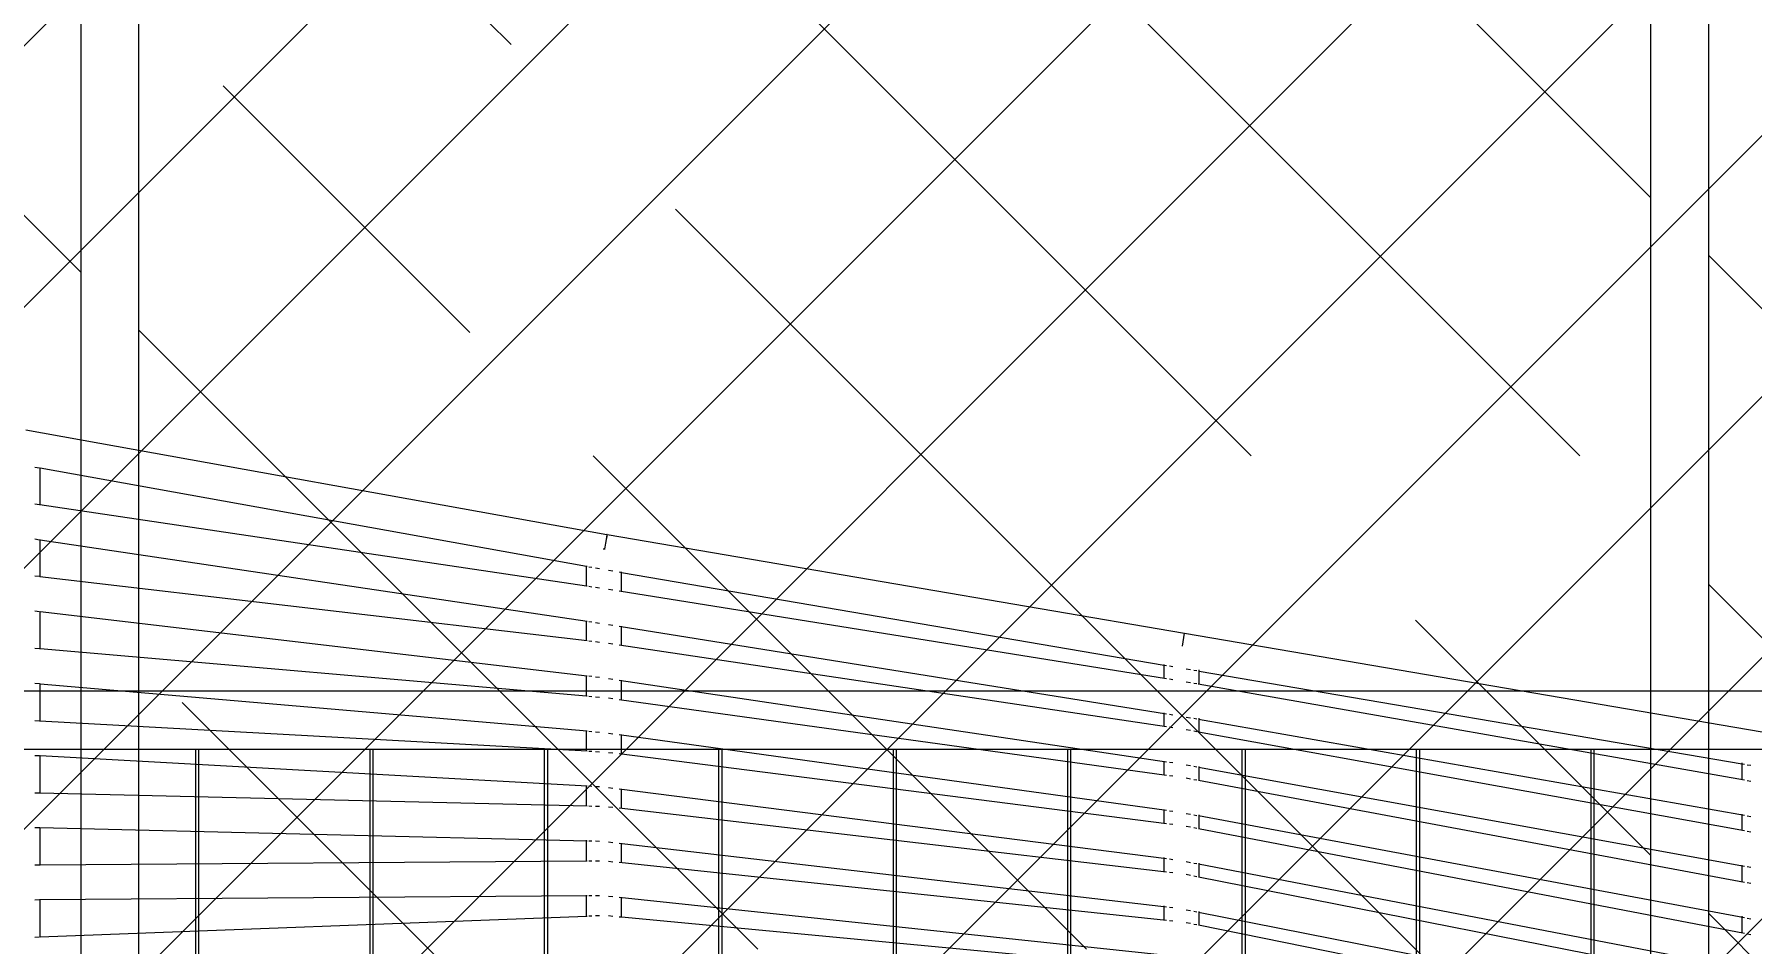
# Model space of a CAD drawing. Header units: millimetres. Extents: x 886808 to 1650903, y -1008069 to 230892.
# Drawn here: x 1021032 to 1022509, y -354177 to -353395 of the extents above; entities that cross this region are included whole.
import ezdxf

# ---------------------------------------------------------------- set-up
doc = ezdxf.new("R2010")
doc.units = ezdxf.units.MM
doc.linetypes.add('ACAD_ISO07W100', pattern=[3, 0, -3])
doc.layers.get('0').update_dxf_attribs({"lineweight": 0})
for name, color, linetype, lineweight in [('0.NETMANHNHAT-0.05', 251, 'Continuous', 0), ('03- Net Cua- 153', 153, 'Continuous', 9), ('A_Dim', 8, 'Continuous', 5)]:
    doc.layers.add(name, color=color, linetype=linetype, lineweight=lineweight)
doc.styles.add('TIÊU ĐỀ', font='arial.ttf', dxfattribs={"height": 230})
doc.dimstyles.new('1-100', dxfattribs={"dimtxt": 230, "dimasz": 150, "dimexe": 150, "dimexo": 300, "dimgap": 90, "dimtad": 1, "dimdec": 0, "dimrnd": 5, "dimzin": 0, "dimtxsty": 'TIÊU ĐỀ', "dimblk": 'ARCHTICK', "dimcen": 100, "dimdle": 120, "dimclrd": 256, "dimclre": 256, "dimclrt": 2, "dimadec": 0, "dimazin": 0, "dimtfac": 1, "dimtdec": 0, "dimtix": 1, "dimtmove": 1, "dimatfit": 3, "dimldrblk": 'OPEN30', "dimfxl": 900, "dimtolj": 1, "dimtzin": 0, "dimlwd": 13, "dimlwe": 13, "dimarcsym": 1})

# ---------------------------------------------------------------- blocks, each defined once
blk = doc.blocks.new('_ArchTick')
at = {"color": 0, "linetype": 'ByBlock', "const_width": 0.15}
blk.add_lwpolyline([(-0.5, -0.5), (0.5, 0.5)], dxfattribs=at)
blk = doc.blocks.new('*D661')
at = {"layer": 'A_Dim', "lineweight": 13, "transparency": 16777216}
for p, q in [((1019721.8, -353211.2), (1019721.8, -353087.5)), ((1025171.8, -353211.2), (1025171.8, -353087.5)), ((1019601.8, -353237.5), (1025291.8, -353237.5))]:
    blk.add_line(p, q, dxfattribs=at)
at = {"layer": 'Defpoints', "color": 0, "transparency": 16777216}
for p in [(1025171.8, -353237.5), (1019721.8, -353511.2), (1025171.8, -353511.2)]:
    blk.add_point(p, dxfattribs=at)
at = {"layer": 'A_Dim', "lineweight": 13, "transparency": 16777216, "xscale": 150, "yscale": 150, "zscale": 150, "rotation": 180}
blk.add_blockref('_ArchTick', (1019721.8, -353237.5), dxfattribs=at)
at = {"layer": 'A_Dim', "lineweight": 13, "transparency": 16777216, "xscale": 150, "yscale": 150, "zscale": 150}
blk.add_blockref('_ArchTick', (1025171.8, -353237.5), dxfattribs=at)
at = {"layer": 'A_Dim', "color": 2, "transparency": 16777216, "insert": (1022446.8, -353030), "char_height": 230, "attachment_point": 5, "style": 'TIÊU ĐỀ'}
blk.add_mtext('\\A1;5450', dxfattribs=at)
blk = doc.blocks.new('_Open30')
at = {"color": 0, "linetype": 'ByBlock', "lineweight": -2}
for p, q in [((-1, 0.2679), (0, 0)), ((0, 0), (-1, -0.2679)), ((0, 0), (-1, 0))]:
    blk.add_line(p, q, dxfattribs=at)
blk = doc.blocks.new('A$C62D649C3')
at = {"transparency": 33554636}
for p, q in [((5802.7, 5924.8), (6302.6, 5834.8)), ((5810.7, 5892.8), (5814.6, 5892.2)), ((5815.1, 5860.5), (5815.1, 5892.2)), ((5815.1, 5892.1), (6285.1, 5807.5)), ((5810.7, 5861.2), (5814.6, 5860.6)), ((5814.8, 5860.5), (6285.1, 5790.6)), ((6302.5, 5834.3), (6302.3, 5832.8)), ((6302.6, 5834.3), (6302.4, 5832.8)), ((6302.6, 5834.8), (6302.5, 5834.3)), ((6302.7, 5834.8), (6302.6, 5834.3)), ((6302.7, 5834.8), (6302.6, 5834.8)), ((6302.7, 5834.8), (6799.3, 5749.9)), ((6302.7, 5834.8), (6302.7, 5834.8)), ((5810.7, 5830.9), (5814.6, 5830.3)), ((5815.1, 5798.5), (5815.1, 5830.4)), ((5815.1, 5830.2), (6285.6, 5760.2)), ((6299.3, 5822.5), (6300.1, 5822.5)), ((6300.1, 5822.5), (6301.1, 5822.5)), ((6300.8, 5823.8), (6300.5, 5822.5)), ((6300.7, 5823.8), (6300.5, 5822.5)), ((6301.3, 5827.4), (6300.7, 5823.8)), ((6301.4, 5827.4), (6300.8, 5823.8)), ((6301.9, 5830.5), (6301.3, 5827.4)), ((6301.9, 5830.4), (6301.4, 5827.4)), ((6302.4, 5832.8), (6301.9, 5830.4)), ((6302.3, 5832.8), (6301.9, 5830.5)), ((6285.1, 5807.5), (6285.1, 5807.7)), ((6285.1, 5790.6), (6285.1, 5807.5)), ((6285.1, 5807.5), (6285.6, 5807.4)), ((6287.1, 5807.1), (6289.5, 5806.7)), ((6292.6, 5806.1), (6296.2, 5805.5)), ((6303.9, 5804.1), (6307.6, 5803.5)), ((5814.6, 5798.6), (5810.7, 5799)), ((6285.6, 5743.2), (5815, 5798.5)), ((6285.1, 5790.6), (6285.6, 5790.5)), ((6287.1, 5790.3), (6289.5, 5789.9)), ((6292.6, 5789.4), (6296.2, 5788.9)), ((6313.1, 5802.6), (6315.1, 5802.2)), ((6315.1, 5802.2), (6315.1, 5802.6)), ((6315.1, 5786), (6315.1, 5802.2)), ((6315.1, 5802.2), (6781.8, 5722.5)), ((6303.9, 5787.7), (6307.6, 5787.2)), ((6313.1, 5786.3), (6783.8, 5711)), ((5814.6, 5768.4), (5810.7, 5768.9)), ((5815.1, 5736.6), (5815.1, 5768.4)), ((6285.6, 5713), (5815.1, 5768.3)), ((6285.1, 5760.3), (6285.1, 5760.5)), ((6285.1, 5743.3), (6285.1, 5760.3)), ((6287.1, 5760), (6289.5, 5759.6)), ((6292.6, 5759.2), (6296.2, 5758.6)), ((6303.9, 5757.4), (6307.6, 5756.8)), ((6313.1, 5756), (6783.8, 5680.6)), ((6315.1, 5755.6), (6315.1, 5755.9)), ((6315.1, 5739.3), (6315.1, 5755.6)), ((6797.4, 5738.6), (6799.3, 5749.9)), ((6799.3, 5749.9), (7295.9, 5665)), ((5810.7, 5736.9), (5814.6, 5736.6)), ((5814.9, 5736.6), (5815.1, 5736.6)), ((5815.1, 5736.6), (6285.1, 5696)), ((6289.5, 5742.7), (6287.1, 5743)), ((6296.2, 5742), (6292.6, 5742.4)), ((6307.6, 5740.4), (6303.9, 5741)), ((6783.8, 5669.4), (6313.1, 5739.6)), ((6781.8, 5711.3), (6781.8, 5722.9)), ((6781.8, 5722.5), (6783.8, 5722.1)), ((6786.2, 5721.7), (6789.3, 5721.2)), ((6800.7, 5719.2), (6804.3, 5718.6)), ((6807.4, 5718.1), (6809.8, 5717.7)), ((6811.3, 5717.4), (6811.8, 5717.3)), ((6811.8, 5706.3), (6811.8, 5718.3)), ((6811.8, 5717.3), (7278.7, 5637.5)), ((5810.7, 5706.8), (5814.6, 5706.5)), ((5815.1, 5674.6), (5815.1, 5706.5)), ((5815.1, 5706.4), (6285.6, 5665.8)), ((6285.1, 5713.1), (6285.1, 5713.4)), ((6285.1, 5696), (6285.1, 5713.1)), ((6289.5, 5712.6), (6287.1, 5712.8)), ((6296.2, 5711.8), (6292.6, 5712.2)), ((6307.6, 5710.1), (6303.9, 5710.7)), ((6783.8, 5639.1), (6313.1, 5709.3)), ((6315.1, 5709), (6315.1, 5709.4)), ((6315.1, 5692.7), (6315.1, 5709)), ((6786.2, 5710.6), (6789.3, 5710.1)), ((6800.7, 5708.2), (6804.3, 5707.6)), ((6807.4, 5707), (6809.8, 5706.6)), ((6811, 5706.4), (7280.7, 5623.7)), ((6285.1, 5696), (6285.6, 5695.9)), ((6287.1, 5695.8), (6289.5, 5695.6)), ((6292.6, 5695.3), (6296.2, 5695)), ((6303.9, 5694.2), (6307.6, 5693.7)), ((6313.1, 5692.9), (6783.8, 5627.9)), ((5810.7, 5674.8), (5814.6, 5674.6)), ((5814.9, 5674.6), (6285.6, 5648.6)), ((6781.8, 5669.7), (6781.8, 5681.5)), ((6786.2, 5680.3), (6789.3, 5679.8)), ((6800.7, 5677.8), (6804.3, 5677.2)), ((6807.4, 5676.7), (6809.8, 5676.2)), ((6811.3, 5676), (7280.7, 5593.3)), ((6811.8, 5664.8), (6811.8, 5676.8)), ((6285.1, 5665.8), (6285.1, 5666.2)), ((6285.1, 5648.6), (6285.1, 5665.8)), ((6287.1, 5665.7), (6289.5, 5665.5)), ((6292.6, 5665.2), (6296.2, 5664.9)), ((6303.9, 5663.9), (6307.6, 5663.4)), ((6313.1, 5662.7), (6783.8, 5597.6)), ((6315.1, 5662.4), (6315.1, 5662.7)), ((6315.1, 5646), (6315.1, 5662.4)), ((6789.3, 5668.6), (6786.2, 5669.1)), ((6804.3, 5666.2), (6800.7, 5666.9)), ((6809.8, 5665.2), (6807.4, 5665.6)), ((7280.7, 5579.8), (6811.3, 5664.9)), ((5810.7, 5644.8), (5814.6, 5644.6)), ((5815.1, 5612.6), (5815.1, 5644.6)), ((5815.1, 5644.6), (6285.6, 5618.6)), ((6287.1, 5648.5), (6289.5, 5648.4)), ((6292.6, 5648.2), (6296.2, 5648)), ((6303.9, 5647.4), (6307.6, 5647)), ((6313.1, 5646.3), (6783.8, 5586.3)), ((6781.8, 5628.1), (6781.8, 5639.9)), ((6789.3, 5638.3), (6786.2, 5638.7)), ((6786.2, 5627.5), (6789.3, 5627.1)), ((6804.3, 5635.7), (6800.7, 5636.4)), ((6809.8, 5634.7), (6807.4, 5635.2)), ((7280.7, 5549.3), (6811.3, 5634.5)), ((6811.8, 5623.4), (6811.8, 5635.2)), ((7278.7, 5637.5), (7278.7, 5638.3)), ((7278.7, 5624), (7278.7, 5637.5)), ((7278.7, 5637.5), (7280.7, 5637.2)), ((7283.1, 5636.8), (7286.2, 5636.3)), ((5810.7, 5612.7), (5814.6, 5612.6)), ((5815, 5612.6), (6285.6, 5601.3)), ((6285.1, 5618.6), (6285.1, 5619)), ((6285.1, 5601.3), (6285.1, 5618.6)), ((6287.1, 5618.5), (6289.5, 5618.4)), ((6292.6, 5618.2), (6296.2, 5618)), ((6303.9, 5617.2), (6307.6, 5616.7)), ((6313.1, 5616), (6783.8, 5556.1)), ((6315.1, 5615.8), (6315.1, 5616.1)), ((6315.1, 5599.3), (6315.1, 5615.8)), ((6800.7, 5625.5), (6804.3, 5624.8)), ((6807.4, 5624.2), (6809.8, 5623.8)), ((6811.3, 5623.5), (7280.7, 5535.9)), ((7283.1, 5623.3), (7286.2, 5622.7)), ((6287.1, 5601.3), (6289.5, 5601.2)), ((6292.6, 5601.2), (6296.2, 5601.1)), ((6303.9, 5600.6), (6307.6, 5600.2)), ((6313.1, 5599.6), (6783.8, 5544.7)), ((6781.8, 5586.5), (6781.8, 5598.4)), ((6786.2, 5597.2), (6789.3, 5596.8)), ((5810.7, 5582.8), (5814.6, 5582.7)), ((5815, 5582.7), (6285.6, 5571.4)), ((5815.1, 5550.7), (5815.1, 5582.7)), ((6786.2, 5586), (6789.3, 5585.6)), ((6800.7, 5594.9), (6804.3, 5594.3)), ((6800.7, 5584), (6804.3, 5583.3)), ((6807.4, 5593.7), (6809.8, 5593.2)), ((6807.4, 5582.8), (6809.8, 5582.3)), ((6811.3, 5593), (7280.7, 5505.4)), ((6811.8, 5581.9), (6811.8, 5593.7)), ((7278.7, 5593.6), (7278.7, 5594.4)), ((7278.7, 5580.2), (7278.7, 5593.6)), ((7283.1, 5592.9), (7286.2, 5592.3)), ((6285.1, 5571.4), (6285.1, 5571.8)), ((6285.1, 5554.1), (6285.1, 5571.4)), ((6287.1, 5571.3), (6289.5, 5571.3)), ((6292.6, 5571.2), (6296.2, 5571.1)), ((6303.9, 5570.5), (6307.6, 5570)), ((6313.1, 5569.4), (6783.8, 5514.6)), ((6315.1, 5569.2), (6315.1, 5569.4)), ((6315.1, 5552.6), (6315.1, 5569.2)), ((6811.3, 5582), (7280.7, 5492)), ((7286.2, 5578.8), (7283.1, 5579.4)), ((5815.1, 5550.7), (6285.1, 5554.1)), ((6285.1, 5554.1), (6285.6, 5554)), ((6287.1, 5554), (6289.5, 5554.1)), ((6292.6, 5554.1), (6296.2, 5554.1)), ((6303.9, 5553.8), (6307.6, 5553.4)), ((6781.8, 5544.9), (6781.8, 5556.9)), ((6786.2, 5555.8), (6789.3, 5555.4)), ((6800.7, 5553.5), (6804.3, 5552.8)), ((5810.7, 5550.6), (5814.6, 5550.6)), ((5815, 5550.6), (5815.1, 5550.7)), ((6313.1, 5552.9), (6783.8, 5503.1)), ((6786.2, 5544.4), (6789.3, 5544.1)), ((6800.7, 5542.6), (6804.3, 5541.9)), ((6807.4, 5552.2), (6809.8, 5551.8)), ((6807.4, 5541.3), (6809.8, 5540.8)), ((6811.3, 5551.5), (7280.7, 5461.4)), ((6811.3, 5540.5), (7280.7, 5448)), ((6811.8, 5540.4), (6811.8, 5552.1)), ((7278.7, 5549.7), (7278.7, 5550.4)), ((7278.7, 5536.3), (7278.7, 5549.7)), ((7286.2, 5548.3), (7283.1, 5548.9)), ((5814.9, 5520.8), (6285.6, 5524.2)), ((6285.1, 5524.2), (6285.1, 5524.6)), ((6285.1, 5506.7), (6285.1, 5524.2)), ((6287.1, 5524.2), (6289.5, 5524.2)), ((6292.6, 5524.2), (6296.2, 5524.2)), ((6303.9, 5523.8), (6307.6, 5523.4)), ((7283.1, 5535.4), (7286.2, 5534.9)), ((5810.7, 5520.7), (5814.6, 5520.8)), ((5815.1, 5488.7), (5815.1, 5520.8)), ((6313.1, 5522.8), (6783.8, 5473.1)), ((6315.1, 5522.6), (6315.1, 5522.7)), ((6315.1, 5506), (6315.1, 5522.6)), ((6781.8, 5503.3), (6781.8, 5515.4)), ((6786.2, 5514.3), (6789.3, 5513.9)), ((6800.7, 5512.1), (6804.3, 5511.4)), ((6807.4, 5510.8), (6809.8, 5510.3)), ((6811.3, 5510), (7280.7, 5417.5)), ((6811.8, 5498.9), (6811.8, 5510.6)), ((5815.1, 5488.7), (6285.1, 5506.7)), ((6285.1, 5506.7), (6285.6, 5506.7)), ((6287.1, 5506.8), (6289.5, 5506.9)), ((6292.6, 5507), (6296.2, 5507.1)), ((6303.9, 5507), (6307.6, 5506.7)), ((6313.1, 5506.1), (6315.1, 5506)), ((6315.1, 5506), (6781.8, 5461.7)), ((6786.2, 5502.9), (6789.3, 5502.5)), ((6800.7, 5501.2), (6804.3, 5500.5)), ((6807.4, 5499.8), (6809.8, 5499.3)), ((6811.3, 5499), (7280.7, 5404.1)), ((7278.7, 5505.7), (7278.7, 5506.5)), ((7278.7, 5492.3), (7278.7, 5505.7)), ((7283.1, 5504.9), (7286.2, 5504.3)), ((5810.7, 5488.5), (5814.6, 5488.7)), ((7283.1, 5491.5), (7286.2, 5490.9))]:
    blk.add_line(p, q, dxfattribs=at)

msp = doc.modelspace()

# ---------------------------------------------------------------- hatches: boundary and pattern name
at = {"layer": 'A_Dim', "transparency": 33554457}
h = msp.add_hatch(dxfattribs=at)
h.set_pattern_fill('ANSI31', color=256, scale=50)
h.paths.add_polyline_path([(1057771.5, -351410.1), (1012052.5, -351410.1), (1012052.5, -360423), (1057771.5, -360423)])
at = {"layer": 'A_Dim', "transparency": 33554534}
h = msp.add_hatch(dxfattribs=at)
h.set_pattern_fill('GOST_WOOD', color=256, scale=100, angle=45)
h.set_pattern_definition([(135, (-719101.95, -236661.1), (424.26407, 424.26407), [1000, -200]), (135, (-718819.1, -236661.1), (424.26407, 424.26407), [600, -150, 300, -150]), (135, (-718465.55, -236731.8), (424.26407, 424.26407), [1000, -200])])
h.paths.add_polyline_path([(1047371.8, -351860.1), (1045951.6, -351860.1), (1046640.2, -352360.1), (1047371.8, -352360.1)])
h.paths.add_polyline_path([(1047371.8, -352410.1), (1045896.7, -352410.1), (1045896.7, -354960.1), (1047371.8, -354960.1)])
h.paths.add_polyline_path([(1044196.9, -352410.1), (1042671.8, -352410.1), (1042671.8, -354960.1), (1044196.9, -354960.1)])
h.paths.add_polyline_path([(1028121.8, -352410.1), (1026796.8, -352410.1), (1026796.8, -354960.1), (1028121.8, -354960.1)])
h.paths.add_polyline_path([(1026746.8, -352410.1), (1025421.8, -352410.1), (1025421.8, -354960.1), (1026746.8, -354960.1)])
h.paths.add_polyline_path([(1021071.8, -352410.1), (1019771.8, -352410.1), (1019771.8, -354960.1), (1021071.8, -354960.1)])
h.paths.add_polyline_path([(1021121.8, -354960.1), (1022421.8, -354960.1), (1022421.8, -352410.1), (1021121.8, -352410.1)])
h.paths.add_polyline_path([(1023771.8, -352410.1), (1022471.8, -352410.1), (1022471.8, -354960.1), (1023771.8, -354960.1)])
h.paths.add_polyline_path([(1025121.8, -352410.1), (1023821.8, -352410.1), (1023821.8, -354960.1), (1025121.8, -354960.1)])
h.paths.add_polyline_path([(1029546.8, -354960.1), (1030871.8, -354960.1), (1030871.8, -352410.1), (1029546.8, -352410.1)])
h.paths.add_polyline_path([(1029496.8, -352410.1), (1028171.8, -352410.1), (1028171.8, -354960.1), (1029496.8, -354960.1)])
h.paths.add_polyline_path([(1031171.8, -352410.1), (1031171.8, -354960.1), (1032216.8, -354960.1), (1032216.8, -352410.1)])
h.paths.add_polyline_path([(1036621.8, -352410.1), (1035576.8, -352410.1), (1035576.8, -354960.1), (1036621.8, -354960.1)])
h.paths.add_polyline_path([(1036921.8, -354960.1), (1037966.8, -354960.1), (1037966.8, -352410.1), (1036921.8, -352410.1)])
h.paths.add_polyline_path([(1041326.8, -354960.1), (1042371.8, -354960.1), (1042371.8, -352410.1), (1041326.8, -352410.1)])
h.paths.add_polyline_path([(1045846.7, -351860.1), (1044246.9, -351860.1), (1044246.9, -352360.1), (1045846.7, -352360.1)])
h.paths.add_polyline_path([(1046257.6, -351860.1), (1045896.7, -351860.1), (1045896.7, -352360.1), (1046640.2, -352360.1)])
h.paths.add_polyline_path([(1044196.9, -351860.1), (1042671.8, -351860.1), (1042671.8, -352360.1), (1044196.9, -352360.1)])
h.paths.add_polyline_path([(1042371.8, -351860.1), (1041326.8, -351860.1), (1041326.8, -352360.1), (1042371.8, -352360.1)])
h.paths.add_polyline_path([(1041276.8, -351860.1), (1038016.8, -351860.1), (1038016.8, -352360.1), (1041276.8, -352360.1)])
h.paths.add_polyline_path([(1037966.8, -351860.1), (1036921.8, -351860.1), (1036921.8, -352360.1), (1037966.8, -352360.1)])
h.paths.add_polyline_path([(1036621.8, -351860.1), (1035576.8, -351860.1), (1035576.8, -352360.1), (1036621.8, -352360.1)])
h.paths.add_polyline_path([(1035526.8, -351860.1), (1032266.8, -351860.1), (1032266.8, -352360.1), (1035526.8, -352360.1)])
h.paths.add_polyline_path([(1032216.8, -351860.1), (1031171.8, -351860.1), (1031171.8, -352360.1), (1032216.8, -352360.1)])
h.paths.add_polyline_path([(1030871.8, -351860.1), (1029546.8, -351860.1), (1029546.8, -352360.1), (1030871.8, -352360.1)])
h.paths.add_polyline_path([(1029496.8, -351860.1), (1028171.8, -351860.1), (1028171.8, -352360.1), (1029496.8, -352360.1)])
h.paths.add_polyline_path([(1028121.8, -351860.1), (1026796.8, -351860.1), (1026796.8, -352360.1), (1028121.8, -352360.1)])
h.paths.add_polyline_path([(1026746.8, -351860.1), (1025421.8, -351860.1), (1025421.8, -352360.1), (1026746.8, -352360.1)])
h.paths.add_polyline_path([(1025121.8, -351860.1), (1023821.8, -351860.1), (1023821.8, -352360.1), (1025121.8, -352360.1)])
h.paths.add_polyline_path([(1023771.8, -351860.1), (1022471.8, -351860.1), (1022471.8, -352360.1), (1023771.8, -352360.1)])
h.paths.add_polyline_path([(1022421.8, -351860.1), (1021121.8, -351860.1), (1021121.8, -352360.1), (1022421.8, -352360.1)])
h.paths.add_polyline_path([(1021071.8, -351860.1), (1019771.8, -351860.1), (1019771.8, -352360.1), (1021071.8, -352360.1)])

# ---------------------------------------------------------------- linework, layer by layer
at = {"layer": '0.NETMANHNHAT-0.05', "transparency": 33554636}
for p, q in [((1046221.8, -353960.1), (1020721.8, -353960.1)), ((1046221.8, -354010.1), (1020721.8, -354010.1)), ((1021170.3, -354010.1), (1021170.3, -354910.1)), ((1021173.3, -354910.1), (1021173.3, -354010.1)), ((1021320.3, -354010.1), (1021320.3, -354910.1)), ((1021323.3, -354910.1), (1021323.3, -354010.1)), ((1021470.3, -354010.1), (1021470.3, -354910.1)), ((1021473.3, -354910.1), (1021473.3, -354010.1)), ((1021620.3, -354010.1), (1021620.3, -354910.1)), ((1021623.3, -354910.1), (1021623.3, -354010.1)), ((1021770.3, -354010.1), (1021770.3, -354910.1)), ((1021773.3, -354910.1), (1021773.3, -354010.1)), ((1021920.3, -354010.1), (1021920.3, -354910.1)), ((1021923.3, -354910.1), (1021923.3, -354010.1)), ((1022070.3, -354010.1), (1022070.3, -354910.1)), ((1022073.3, -354910.1), (1022073.3, -354010.1)), ((1022220.3, -354010.1), (1022220.3, -354910.1)), ((1022223.3, -354910.1), (1022223.3, -354010.1)), ((1022370.3, -354010.1), (1022370.3, -354910.1)), ((1022373.3, -354910.1), (1022373.3, -354010.1))]:
    msp.add_line(p, q, dxfattribs=at)
at = {"layer": '03- Net Cua- 153', "linetype": 'Continuous', "transparency": 33554636, "elevation": 0}
for points in [[(1021121.8, -351860.1), (1021071.8, -351860.1), (1021071.8, -354960.1), (1021121.8, -354960.1)], [(1022471.8, -351860.1), (1022421.8, -351860.1), (1022421.8, -354960.1), (1022471.8, -354960.1)]]:
    msp.add_lwpolyline(points, close=True, dxfattribs=at)

# ---------------------------------------------------------------- block references
at = {"layer": 'A_Dim', "linetype": 'ACAD_ISO07W100', "transparency": 33554534}
msp.add_blockref('A$C62D649C3', (1015221.7, -359660.1), dxfattribs=at)

# ---------------------------------------------------------------- dimensions: what is measured, and where the dimension line sits
at = {"layer": 'A_Dim', "transparency": 33554636}
dim = msp.add_linear_dim(base=(1025171.8, -353237.5), p1=(1019721.8, -353511.2), p2=(1025171.8, -353511.2), dimstyle='1-100', override={"dimscale": 1}, dxfattribs=at)
dim.commit()
dim.dimension.update_dxf_attribs({"geometry": '*D661', "text_midpoint": (1022446.8, -353030)})

doc.saveas('drawing.dxf')
